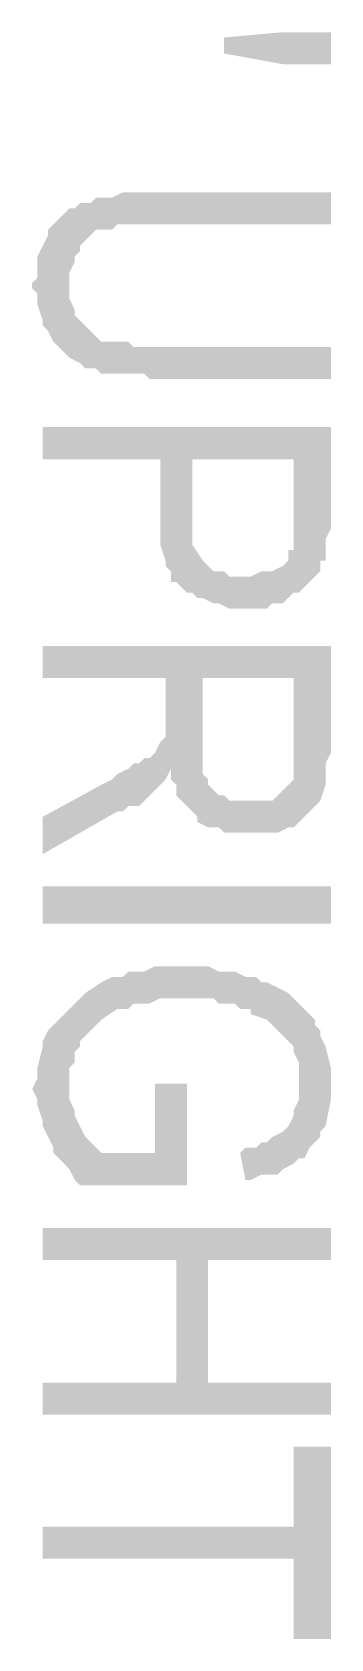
# Model space of a CAD drawing. Header units: inches. Extents: x -186 to 186, y -282 to 282.
# Drawn here: x -31.11 to -29.04, y 42.22 to 53.37 of the extents above; entities that cross this region are included whole.
import ezdxf

# ---------------------------------------------------------------- set-up
doc = ezdxf.new("R2010")
doc.units = ezdxf.units.IN
doc.header["$MEASUREMENT"] = 0
doc.layers.add('H', color=7, linetype='CONTINUOUS', lineweight=100)

msp = doc.modelspace()

# ---------------------------------------------------------------- hatches: boundary and pattern name
at = {"layer": 'H', "linetype": 'Continuous'}
for points in [[(-29.037, 53.148), (-29.037, 53.37), (-29.37, 53.37), (-29.778, 53.333), (-29.778, 53.222), (-29.37, 53.148)], [(-29.037, 52.037), (-29.037, 52.259), (-30.37, 52.259), (-30.444, 52.259), (-30.481, 52.259), (-30.556, 52.222), (-30.593, 52.222), (-30.667, 52.222), (-30.704, 52.185), (-30.741, 52.185), (-30.778, 52.185), (-30.815, 52.148), (-30.852, 52.148), (-30.852, 51.63), (-30.852, 51.667), (-30.852, 51.704), (-30.815, 51.778), (-30.815, 51.815), (-30.778, 51.852), (-30.778, 51.889), (-30.741, 51.926), (-30.704, 51.963), (-30.667, 52), (-30.593, 52), (-30.556, 52), (-30.519, 52.037), (-30.481, 52.037), (-30.333, 52.037), (-30.296, 52.037), (-30.222, 52.037)], [(-29.037, 50.963), (-29.037, 51.185), (-30.407, 51.185), (-30.444, 51.222), (-30.519, 51.222), (-30.556, 51.222), (-30.63, 51.222), (-30.667, 51.259), (-30.704, 51.296), (-30.741, 51.333), (-30.778, 51.37), (-30.815, 51.407), (-30.815, 51.444), (-30.852, 51.519), (-30.852, 51.556), (-30.852, 51.63), (-30.852, 52.148), (-30.889, 52.111), (-30.926, 52.074), (-30.963, 52.037), (-31, 52), (-31, 51.963), (-31.037, 51.889), (-31.074, 51.815), (-31.074, 51.741), (-31.074, 51.667), (-31.111, 51.63), (-31.111, 51.593), (-31.074, 51.556), (-31.074, 51.481), (-31.037, 51.37), (-31.037, 51.333), (-31, 51.296), (-30.963, 51.222), (-30.926, 51.185), (-30.889, 51.148), (-30.852, 51.111), (-30.778, 51.074), (-30.741, 51.037), (-30.667, 51.037), (-30.63, 51), (-30.556, 51), (-30.519, 51), (-30.444, 51), (-30.333, 51), (-30.296, 50.963), (-30.222, 50.963)], [(-29.037, 50), (-29.037, 50.63), (-31.037, 50.63), (-31.037, 50.407), (-30.222, 50.407), (-30.222, 49.889), (-30.222, 49.815), (-30.185, 49.704), (-30.185, 49.667), (-30.148, 49.63), (-30.148, 49.556), (-30.111, 49.556), (-30.074, 49.519), (-30.037, 49.481), (-30, 49.481), (-30, 50.407), (-29.296, 50.407), (-29.296, 49.481), (-29.259, 49.481), (-29.222, 49.519), (-29.185, 49.556), (-29.148, 49.593), (-29.111, 49.63), (-29.111, 49.704), (-29.074, 49.704), (-29.074, 49.778), (-29.074, 49.815), (-29.074, 49.852), (-29.037, 49.926)], [(-29.296, 49.481), (-29.296, 50), (-29.296, 49.889), (-29.296, 49.852), (-29.296, 49.778), (-29.333, 49.778), (-29.333, 49.704), (-29.37, 49.667), (-29.444, 49.63), (-29.481, 49.63), (-29.519, 49.63), (-29.593, 49.593), (-29.741, 49.593), (-29.778, 49.63), (-29.852, 49.63), (-29.926, 49.704), (-30, 49.815), (-30, 49.852), (-30, 49.926), (-30, 50), (-30, 50.407), (-30, 49.481), (-29.963, 49.444), (-29.926, 49.444), (-29.852, 49.407), (-29.815, 49.407), (-29.741, 49.37), (-29.704, 49.37), (-29.593, 49.37), (-29.556, 49.37), (-29.481, 49.37), (-29.444, 49.407), (-29.37, 49.407), (-29.333, 49.444)], [(-29.037, 48.37), (-29.037, 49.111), (-31.037, 49.111), (-31.037, 48.889), (-30.185, 48.889), (-30.185, 48.63), (-30.148, 48.259), (-30.148, 48.222), (-30.148, 48.185), (-30.111, 48.148), (-30.111, 48.074), (-30.074, 48.037), (-30.037, 48), (-30, 47.963), (-29.963, 47.926), (-29.963, 47.889), (-29.926, 48.889), (-29.296, 48.889), (-29.296, 48.37), (-29.259, 47.889), (-29.222, 47.926), (-29.185, 47.963), (-29.148, 48), (-29.111, 48.037), (-29.074, 48.148), (-29.074, 48.185), (-29.074, 48.296)], [(-29.259, 47.889), (-29.296, 48.37), (-29.296, 48.296), (-29.296, 48.185), (-29.37, 48.111), (-29.444, 48.037), (-29.481, 48.037), (-29.556, 48.037), (-29.704, 48.037), (-29.741, 48.037), (-29.778, 48.074), (-29.815, 48.074), (-29.852, 48.111), (-29.889, 48.148), (-29.889, 48.185), (-29.926, 48.222), (-29.926, 48.296), (-29.926, 48.889), (-29.963, 47.889), (-29.889, 47.852), (-29.815, 47.852), (-29.778, 47.815), (-29.704, 47.815), (-29.519, 47.815), (-29.444, 47.815), (-29.407, 47.815), (-29.333, 47.852), (-29.296, 47.852)], [(-30.148, 48.259), (-30.185, 48.63), (-30.185, 48.556), (-30.185, 48.519), (-30.185, 48.481), (-30.222, 48.444), (-30.259, 48.37), (-30.296, 48.333), (-30.333, 48.333), (-30.37, 48.296), (-30.407, 48.296), (-30.444, 48.259), (-30.519, 48.222), (-30.556, 48.185), (-30.63, 48.148), (-31.037, 47.926), (-31.037, 47.667), (-30.519, 47.963), (-30.481, 47.963), (-30.444, 48), (-30.37, 48), (-30.333, 48.037), (-30.296, 48.074), (-30.259, 48.111), (-30.222, 48.148), (-30.185, 48.185)], [(-31.037, 47.185), (-29.037, 47.185), (-29.037, 47.444), (-31.037, 47.444)], [(-29.037, 46.074), (-29.037, 46.185), (-29.074, 46.333), (-29.111, 46.407), (-29.111, 46.444), (-29.148, 46.481), (-29.148, 46.519), (-29.185, 46.556), (-29.222, 46.593), (-29.259, 46.63), (-29.296, 46.667), (-29.333, 46.704), (-29.481, 46.778), (-29.519, 46.778), (-29.556, 46.815), (-29.63, 46.815), (-29.704, 46.852), (-29.778, 46.852), (-29.815, 46.852), (-29.889, 46.889), (-30, 46.889), (-30.074, 46.889), (-30.148, 46.889), (-30.259, 46.889), (-30.333, 46.852), (-30.37, 46.852), (-30.444, 46.852), (-30.481, 46.815), (-30.519, 46.815), (-30.556, 46.815), (-30.63, 46.778), (-30.741, 46.704), (-30.778, 46.667), (-30.815, 46.63), (-30.852, 46.593), (-30.889, 46.556), (-30.926, 46.519), (-30.963, 46.481), (-31, 46.444), (-31.037, 46.37), (-31.037, 46.333), (-31.074, 46.185), (-31.074, 46.111), (-31.111, 46.037), (-31.074, 45.963), (-31.074, 45.926), (-31.037, 45.815), (-31.037, 45.778), (-31, 45.704), (-30.963, 45.63), (-30.963, 45.593), (-30.926, 45.556), (-30.889, 45.519), (-30.852, 45.481), (-30.852, 46.074), (-30.852, 46.148), (-30.852, 46.185), (-30.815, 46.222), (-30.815, 46.296), (-30.778, 46.333), (-30.778, 46.37), (-30.741, 46.407), (-30.704, 46.444), (-30.667, 46.481), (-30.63, 46.519), (-30.519, 46.593), (-30.444, 46.593), (-30.407, 46.63), (-30.37, 46.63), (-30.296, 46.63), (-30.222, 46.667), (-30.185, 46.667), (-30.111, 46.667), (-29.963, 46.667), (-29.926, 46.667), (-29.852, 46.667), (-29.815, 46.63), (-29.741, 46.63), (-29.704, 46.63), (-29.667, 46.593), (-29.593, 46.593), (-29.593, 46.556), (-29.481, 46.519), (-29.444, 46.481), (-29.407, 46.444), (-29.37, 46.407), (-29.333, 46.37), (-29.296, 46.333), (-29.296, 46.296), (-29.259, 46.222), (-29.259, 46.185), (-29.259, 46.074), (-29.222, 45.556), (-29.185, 45.63), (-29.148, 45.667), (-29.111, 45.704), (-29.111, 45.741), (-29.074, 45.778), (-29.037, 45.963), (-29.037, 46)], [(-30.037, 45.37), (-30.037, 46.074), (-30.259, 46.074), (-30.259, 45.593), (-30.63, 45.593), (-30.667, 45.63), (-30.704, 45.667), (-30.741, 45.704), (-30.815, 45.852), (-30.815, 45.889), (-30.852, 45.963), (-30.852, 46), (-30.852, 46.074), (-30.852, 45.481), (-30.815, 45.407), (-30.778, 45.37)], [(-29.222, 45.556), (-29.259, 46.074), (-29.259, 46), (-29.259, 45.963), (-29.296, 45.889), (-29.296, 45.852), (-29.333, 45.778), (-29.37, 45.741), (-29.444, 45.704), (-29.481, 45.667), (-29.519, 45.667), (-29.556, 45.63), (-29.63, 45.63), (-29.667, 45.593), (-29.63, 45.407), (-29.593, 45.407), (-29.519, 45.444), (-29.481, 45.444), (-29.407, 45.444), (-29.37, 45.481), (-29.296, 45.519), (-29.259, 45.556)], [(-29.037, 44.852), (-29.037, 45.074), (-31.037, 45.074), (-31.037, 44.852), (-30.111, 44.852), (-30.111, 44), (-29.889, 44.852)], [(-29.037, 43.778), (-29.037, 44), (-29.889, 44), (-29.889, 44.852), (-30.111, 44), (-31.037, 44), (-31.037, 43.778)], [(-29.037, 42.222), (-29.037, 43.556), (-29.296, 43.556), (-29.296, 43), (-31.037, 43), (-31.037, 42.778), (-29.296, 42.778), (-29.296, 42.222)]]:
    msp.add_hatch(color=0, dxfattribs=at).paths.add_polyline_path(points)

doc.saveas('drawing.dxf')
